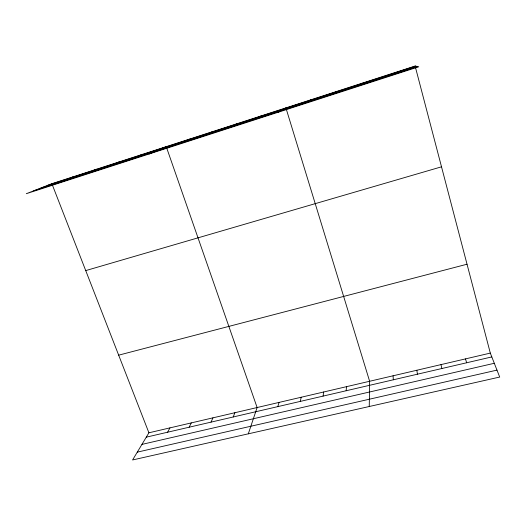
<?xml version="1.0" encoding="UTF-8"?>
<svg xmlns="http://www.w3.org/2000/svg" width="526" height="526" viewBox="0 0 526 526"><rect width="100%" height="100%" fill="white"/><g stroke="black" fill="none" stroke-linecap="round" stroke-linejoin="round"><path stroke-width="0.79" d="M369.252 406.513L369.627 381.271L285.901 107.889L278.287 112.216M346.154 390.752L346.496 386.669M323.063 396.111L323.687 391.995M300.3 401.397L301.194 397.248M277.846 406.611L279.01 402.423M248.305 433.832L257.122 407.532L166.242 146.655L149.055 154.006M233.209 416.98L234.879 412.726M211.025 422.128L212.945 417.848M362.039 83.529L362.21 83.174M189.143 427.211L191.306 422.897M167.57 432.221L169.964 427.881M490.311 353.097L148.911 432.793L132.578 459.967L499.7 377.05L490.311 353.097L415.113 66.033L51.877 183.705L26.3 193.7L418.762 66.789L415.113 66.033M335.851 92.011L336.377 91.537M310.07 100.361L310.945 99.776M259.706 116.673L261.244 115.878M235.102 124.642L236.956 123.748M210.873 132.486L213.03 131.5M187.006 140.212L189.465 139.134M139.646 155.551L142.677 154.289M116.161 163.159L119.468 161.811M93.023 170.654L96.6 169.214M70.234 178.031L74.074 176.512M47.781 185.303L415.698 66.151M40.995 187.96L416.658 66.355M33.697 190.813L417.703 66.572M85.725 270.601L441.511 166.814M118.672 355.162L467.029 264.223M146.287 437.165L491.81 356.924M141.935 444.398L494.302 363.282M137.279 452.143L496.985 370.113M51.877 183.705L148.911 432.793M465.477 358.896L466.647 362.769M440.998 364.61L441.847 368.529M416.868 370.245L417.407 374.203M393.08 375.794L393.317 379.798"/></g></svg>
